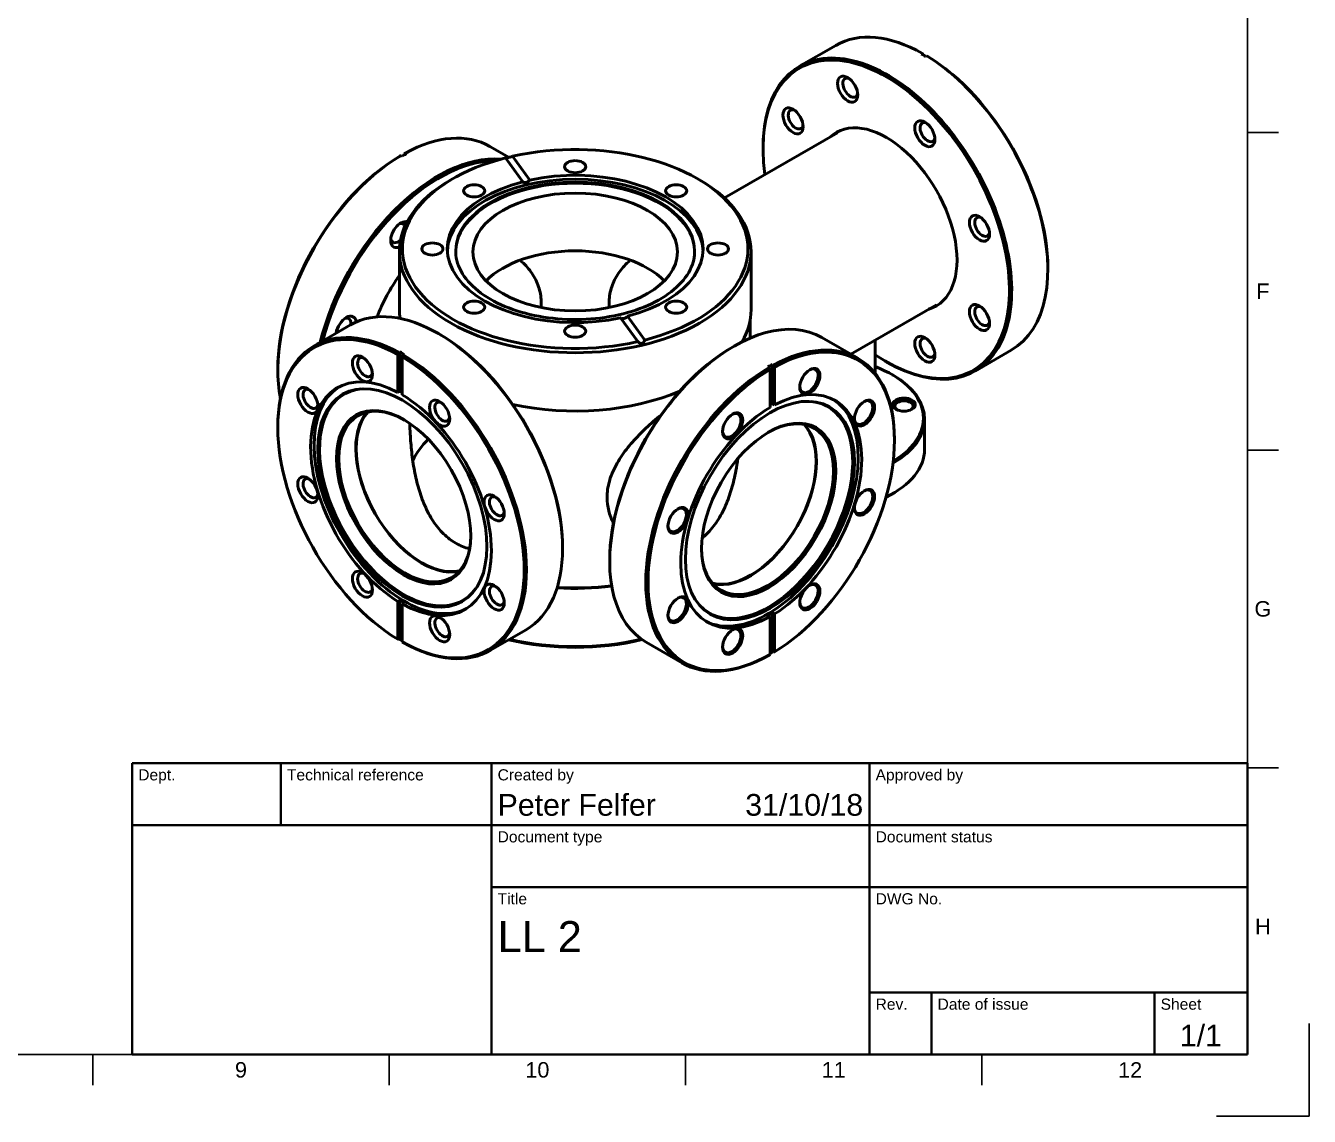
# Model space of a CAD drawing. Header units: millimetres. Extents: x 0 to 594, y 0 to 420.
# Drawn here: x 386.8 to 594, y 0 to 176 of the extents above; entities that cross this region are included whole.
import ezdxf
from ezdxf.enums import TextEntityAlignment as Align

# ---------------------------------------------------------------- set-up
doc = ezdxf.new("R2010")
doc.units = ezdxf.units.MM
doc.header["$LTSCALE"] = 0.75
for name, color, linetype, lineweight in [('Border', 7, 'Continuous', 25), ('TitleBlock', 7, 'Continuous', 35), ('Visible', 7, 'Continuous', 50), ('Visible Narrow', 7, 'Continuous', 25)]:
    doc.layers.add(name, color=color, linetype=linetype, lineweight=lineweight)
doc.styles.add('FusionTitle', font='')
doc.styles.get('FusionTitle').set_extended_font_data('Arial Unicode MS')

# ---------------------------------------------------------------- blocks, each defined once
blk = doc.blocks.new('ISO_TITLEBLOCK')
at = {"layer": 'TitleBlock'}
for p, q in [((0, 47), (-180, 47)), ((-180, 47), (-180, 0)), ((-156, 37), (-156, 47)), ((-122, 0), (-122, 47)), ((-61, 0), (-61, 47)), ((0, 0), (0, 47)), ((-180, 37), (0, 37)), ((-122, 27), (0, 27)), ((-61, 10), (0, 10)), ((-51, 0), (-51, 10)), ((-15, 0), (-15, 10)), ((-180, 0), (0, 0))]:
    blk.add_line(p, q, dxfattribs=at)
at = {"layer": 'TitleBlock', "style": 'FusionTitle'}
for s, p in [('Dept.', (-179, 46)), ('Technical reference', (-155, 46)), ('Created by', (-121, 46)), ('Approved by', (-60, 46)), ('Document type', (-121, 36)), ('Document status', (-60, 36)), ('Title', (-121, 26)), ('DWG No.', (-60, 26)), ('Rev.', (-60, 9)), ('Date of issue', (-50, 9)), ('Sheet', (-14, 9))]:
    blk.add_text(s, height=1.8, dxfattribs=at).set_placement(p, align=Align.TOP_LEFT)
for tag, p, height in [('DEPT', (-179, 38.5), 3.5), ('TECHNICAL_REFERENCE', (-155, 38.5), 3.5), ('CREATED_BY', (-121, 38.5), 3.5), ('APPROVED_BY', (-60, 38.5), 3.5), ('DOCUMENT_TYPE', (-121, 28.5), 3.5), ('DOCUMENT_STATUS', (-60, 28.5), 3.5), ('TITLE_1', (-121, 16.5), 5), ('TITLE_2', (-121, 9), 5), ('TITLE_3', (-121, 1.5), 5), ('DATE_OF_ISSUE', (-50, 1.5), 3.5)]:
    blk.add_attdef(tag, p, '', height=height, dxfattribs=at)
for tag, p in [('CREATED_DATE', (-62, 38.5)), ('APPROVED_DATE', (-1, 38.5))]:
    blk.add_attdef(tag, text='', height=3.5, dxfattribs=at).set_placement(p, align=Align.RIGHT)
for tag, height, p in [('DRAWING_NUMBER', 5, (-30.5, 16.6)), ('REV', 3.5, (-56, 3.1)), ('SHEET', 3.5, (-7.5, 3.1))]:
    blk.add_attdef(tag, text='', height=height, dxfattribs=at).set_placement(p, align=Align.MIDDLE)
blk = doc.blocks.new('ISO_A2_SHEET')
at = {"layer": 'Border'}
for p, q in [((584, 410), (584, 10)), ((584, 158.75), (589, 158.75)), ((584, 107.5), (589, 107.5)), ((584, 56.25), (589, 56.25)), ((594, 15), (594, 0)), ((20, 10), (584, 10)), ((397.6666, 10), (397.6666, 5)), ((445.4999, 10), (445.4999, 5)), ((493.3332, 10), (493.3332, 5)), ((541.1665, 10), (541.1665, 5)), ((579, 0), (594, 0))]:
    blk.add_line(p, q, dxfattribs=at)
at = {"layer": 'Border', "style": 'FusionTitle'}
for s, p in [('F', (586.5, 133.125)), ('G', (586.5, 81.875)), ('H', (586.5, 30.625)), ('9', (421.58325, 7.5)), ('10', (469.41655, 7.5)), ('11', (517.24985, 7.5)), ('12', (565.08315, 7.5))]:
    blk.add_text(s, height=2.5, dxfattribs=at).set_placement(p, align=Align.MIDDLE)

msp = doc.modelspace()

# ---------------------------------------------------------------- linework, layer by layer
at = {"layer": 'Visible', "extrusion": (0.707107, -0.407196, 0.578093)}
for p, q in [((517.574, 172.792), (511.74, 169.433)), ((531.381, 171.4), (531.557, 171.501)), ((531.734, 171.399), (531.557, 171.501)), ((531.734, 171.196), (531.734, 171.399)), ((532.264, 171.087), (532.088, 170.985)), ((532.264, 171.087), (532.441, 170.984)), ((499.614, 148.169), (517.845, 158.668)), ((448.119, 155.41), (447.942, 155.307)), ((448.119, 155.41), (448.296, 155.308)), ((461.748, 156.504), (464.846, 154.72)), ((505.836, 156.194), (505.836, 156.397)), ((447.235, 154.907), (447.412, 155.01)), ((447.588, 154.908), (447.412, 155.01)), ((447.942, 155.307), (447.942, 155.112)), ((467.071, 150.791), (464.3, 154.643)), ((465.409, 154.907), (468.179, 151.055)), ((455.733, 151.255), (455.378, 151.049)), ((495.306, 151.255), (495.66, 151.049)), ((447.144, 130.138), (447.144, 139.539)), ((503.894, 130.138), (503.894, 139.539)), ((551.798, 136.852), (551.798, 136.648)), ((519.98, 122.971), (533.814, 130.937)), ((485.63, 124.989), (482.859, 128.841)), ((483.968, 129.105), (486.738, 125.254)), ((503.769, 128.606), (503.769, 125.577)), ((433.428, 124.336), (439.262, 127.695)), ((453.676, 126.157), (453.5, 126.259)), ((521.145, 122.3), (515.312, 125.659)), ((523.91, 125.234), (523.91, 119.916)), ((447.058, 123.242), (446.881, 122.935)), ((446.881, 122.935), (446.881, 116.811)), ((447.058, 123.242), (447.235, 123.343)), ((447.235, 123.343), (447.235, 117.014)), ((447.588, 122.535), (447.765, 122.842)), ((447.588, 116.414), (447.588, 122.535)), ((447.942, 122.943), (447.765, 122.842)), ((500.898, 124.121), (501.074, 124.223)), ((545.894, 123.613), (540.061, 120.254)), ((427.524, 120.564), (427.524, 120.361)), ((506.809, 120.806), (506.632, 120.907)), ((506.809, 120.806), (506.985, 120.499)), ((506.985, 120.499), (506.985, 114.378)), ((507.339, 114.979), (507.339, 121.307)), ((507.339, 121.307), (507.516, 121.206)), ((507.693, 120.899), (507.516, 121.206)), ((507.693, 114.775), (507.693, 120.899)), ((525.647, 121.792), (525.823, 121.69)), ((526.69, 119.654), (526.832, 119.572)), ((447.235, 117.014), (446.881, 116.811)), ((507.693, 114.775), (507.339, 114.979)), ((531.91, 112.474), (531.91, 107.609)), ((427.524, 111.097), (427.524, 111.3)), ((527.05, 109.061), (527.05, 109.265)), ((526.69, 100.428), (526.832, 100.511)), ((473.486, 91.755), (473.486, 91.551)), ((481.088, 89.719), (481.088, 89.516)), ((446.881, 83.089), (447.235, 83.293)), ((446.881, 83.089), (446.881, 76.965)), ((447.235, 83.293), (447.235, 76.964)), ((447.942, 82.875), (447.588, 82.672)), ((447.588, 76.55), (447.588, 82.672)), ((506.985, 80.636), (506.632, 80.839)), ((507.339, 74.928), (507.339, 81.257)), ((507.339, 81.257), (507.693, 81.053)), ((507.693, 74.929), (507.693, 81.053)), ((506.985, 80.636), (506.985, 74.514)), ((446.881, 76.965), (447.058, 76.862)), ((447.235, 76.964), (447.058, 76.862)), ((461.748, 75.157), (467.582, 78.516)), ((447.765, 76.448), (447.588, 76.55)), ((492.825, 73.121), (486.992, 76.48)), ((507.516, 74.826), (507.339, 74.928)), ((507.516, 74.826), (507.693, 74.929)), ((506.985, 74.514), (506.809, 74.412))]:
    msp.add_line(p, q, dxfattribs=at)
at = {"layer": 'Visible'}
msp.add_arc((489.609, 99.851), 8.941, 180.10269, 207.69595, dxfattribs=at)
for centre, major_axis, ratio, start_param, end_param in [((531.734, 148.203), (-14.16, 24.589), 0.5780931, -0.7746538, 0), ((525.724, 144.741), (-14.035, 24.373), 0.5780931, 2.2668023, 7.2488274), ((531.557, 148.101), (-14.16, 24.589), 0.5780931, -0.8098993, -0.7746538), ((531.734, 148.203), (-14.16, 24.589), 0.5780931, 3.1415927, 5.4732861), ((519.921, 165.967), (-0.846, 1.469), 0.5780931, -0.6223836, 3.7639763), ((511.11, 160.853), (-0.846, 1.469), 0.5780931, -0.6223836, 3.7639763), ((532.382, 158.791), (-0.846, 1.469), 0.5780931, -0.6223836, 3.7639763), ((447.588, 131.915), (14.16, 24.589), 0.5780931, 0, 0.7570297), ((475.519, 139.948), (27.875, 0), 0.5758617, -1.1565709, 1.9419691), ((447.588, 131.915), (14.16, 24.589), 0.5780931, 0.7922751, 2.561702), ((453.599, 128.454), (14.035, 24.373), 0.5780931, 0.3195319, 2.022122), ((475.519, 139.948), (-27.875, 0), 0.5758617, -1.1565709, 1.9419691), ((447.765, 131.813), (14.16, 24.589), 0.5780931, 0.7570297, 0.7922751), ((475.519, 139.948), (20.637, 0), 0.5758617, -1.1490199, 1.934418), ((475.519, 153.222), (1.7, 0), 0.5758617, 1.5707963, 7.8539816), ((475.519, 139.948), (-20.638, 0), 0.5758617, -1.1490199, 1.934418), ((475.519, 139.305), (20.638, 0), 0.5758617, 0.0270664, 3.1145263), ((475.519, 139.458), (19.274, 0), 0.5758617, -0.0530135, 3.1946061), ((459.22, 149.334), (-1.7, 0), 0.5758617, -1.5707963, 4.712389), ((491.818, 149.334), (1.7, 0), 0.5758617, 1.5707963, 7.8539816), ((475.519, 139.458), (-16.5, 0), 0.5758617, -1.5707963, 4.712389), ((541.193, 143.529), (-0.846, 1.469), 0.5780931, -0.6223836, 3.7639763), ((446.94, 142.503), (0.846, 1.469), 0.5780931, -0.414977, 0.6223836), ((446.94, 142.503), (0.846, 1.469), 0.5780931, 2.5192091, 4.2584724), ((452.469, 139.948), (-1.7, 0), 0.5758617, -1.5707963, 4.712389), ((498.569, 139.948), (-1.7, 0), 0.5758617, -1.5707963, 4.712389), ((450.77, 130.082), (7.485, 12.999), 0.5780931, -0.9102734, -0.8834506), ((453.422, 103.106), (-14.16, 24.589), 0.5780931, 3.1415927, 6.2831853), ((459.22, 130.562), (1.7, 0), 0.5758617, 1.5707963, 7.8539816), ((491.818, 130.562), (-1.7, 0), 0.5758617, -1.5707963, 4.712389), ((541.193, 129.122), (-0.846, 1.469), 0.5780931, -0.6223836, 3.7639763), ((447.412, 99.645), (-14.035, 24.373), 0.5780931, -0.7567946, 2.3314584), ((438.129, 127.242), (0.846, 1.469), 0.5780931, -0.9316526, 0.6223836), ((501.152, 101.07), (14.16, 24.589), 0.5780931, 0, 3.1415927), ((475.519, 126.675), (1.7, 0), 0.5758617, 1.5707963, 7.8539816), ((507.162, 97.609), (14.035, 24.373), 0.5780931, 3.9517269, 7.0399799), ((532.382, 124.009), (-0.846, 1.469), 0.5780931, -0.6223836, 3.7639763), ((441.609, 120.87), (-0.846, 1.469), 0.5780931, -0.6223836, 3.7639763), ((447.412, 99.645), (-14.035, 24.373), 0.5780931, 2.3670172, 5.4908318), ((507.162, 97.609), (14.035, 24.373), 0.5780931, 0.7923535, 3.9161681), ((506.809, 97.812), (14.16, 24.589), 0.5780931, 0.7570297, 0.7922751), ((513.251, 118.669), (1.048, 1.82), 0.5780931, 2.4006335, 7.0241445), ((514.41, 112.637), (-17.3, 0), 0.5758617, 2.37344, 4.1310626), ((432.798, 115.757), (-0.846, 1.469), 0.5780931, -0.6223836, 3.7639763), ((447.765, 99.848), (-10.299, 17.884), 0.5780931, -0.7713503, -0.7471148), ((448.013, 99.991), (-7.523, 13.064), 0.5780931, -0.7791059, 3.9206985), ((454.07, 113.694), (-0.846, 1.469), 0.5780931, -0.6223836, 3.7639763), ((522.063, 113.556), (1.048, 1.82), 0.5780931, 2.4006335, 7.0241445), ((528.585, 114.566), (1.509, 0), 0.5758617, -0.6808379, 3.8224305), ((506.561, 97.955), (7.523, 13.064), 0.5780931, 2.3624868, 7.0622912), ((500.79, 111.493), (1.048, 1.82), 0.5780931, 2.4006335, 7.0241445), ((475.519, 101.523), (27.25, 0), 0.5758617, 2.6262158, 2.8646115), ((475.519, 101.523), (-27.25, 0), 0.5758617, 3.4185738, 3.4296162), ((514.41, 107.609), (-17.5, 0), 0.5758617, 2.2708166, 3.1415927), ((432.798, 101.349), (-0.846, 1.469), 0.5780931, -0.6223836, 3.7639763), ((462.881, 98.433), (-0.846, 1.469), 0.5780931, -0.6223836, 3.7639763), ((522.063, 99.148), (1.048, 1.82), 0.5780931, 2.4006335, 7.0241445), ((491.979, 96.232), (1.048, 1.82), 0.5780931, 2.4006335, 7.0241445), ((441.609, 86.088), (-0.846, 1.469), 0.5780931, -0.6223836, 3.7639763), ((462.881, 84.025), (-0.846, 1.469), 0.5780931, -0.6223836, 3.7639763), ((475.519, 101.523), (28.375, 0), 0.5758617, 4.609618, 4.921639), ((513.251, 83.887), (1.048, 1.82), 0.5780931, 2.4006335, 7.0241445), ((491.979, 81.824), (1.048, 1.82), 0.5780931, 2.4006335, 7.0241445), ((506.809, 97.812), (10.299, 17.884), 0.5780931, 3.9129429, 3.9614067), ((454.07, 78.912), (-0.846, 1.469), 0.5780931, -0.6223836, 3.7639763), ((500.79, 76.711), (1.048, 1.82), 0.5780931, 2.4006335, 7.0241445), ((447.765, 99.848), (-14.16, 24.589), 0.5780931, 2.3316934, 2.3493175), ((475.519, 92.122), (28.375, 0), 0.5758617, 4.3286755, 5.0985869)]:
    msp.add_ellipse(centre, major_axis=major_axis, ratio=ratio, start_param=start_param, end_param=end_param, dxfattribs=at)
at = {"layer": 'Visible', "extrusion": (-1e-16, -3e-16, -1)}
for centre, major_axis, ratio, start_param, end_param in [((525.901, 144.843), (-14.16, 24.589), 0.5780931, -0.7873319, 3.9289245), ((447.624, 99.767), (-9.631, 16.725), 0.5780931, -1.5707963, 4.712389), ((506.738, 97.853), (7.648, 13.28), 0.5780931, 1.5707963, 7.8539816), ((503.803, 99.543), (7.485, 12.999), 0.5780931, 0.170662, 2.9709307), ((475.519, 101.523), (-28.25, 0), 0.5758617, 4.5026471, 4.814833), ((475.519, 91.713), (-27.875, 0), 0.5758617, 4.3148774, 5.1080171), ((506.809, 97.812), (14.16, 24.589), 0.5780931, 2.3316934, 2.3493175)]:
    msp.add_ellipse(centre, major_axis=major_axis, ratio=ratio, start_param=start_param, end_param=end_param, dxfattribs=at)
at = {"layer": 'Visible', "extrusion": (-3e-16, -3e-16, -1)}
for centre, major_axis, ratio, start_param, end_param in [((531.911, 148.304), (-14.035, 24.373), 0.5780931, 0.8101343, 2.3542608), ((475.519, 130.138), (-28.375, 0), 0.5758617, 4.0737234, 5.0755632)]:
    msp.add_ellipse(centre, major_axis=major_axis, ratio=ratio, start_param=start_param, end_param=end_param, dxfattribs=at)
at = {"layer": 'Visible', "extrusion": (-2e-16, -4e-16, -1)}
for centre, start_param, end_param in [((519.493, 165.72), 4.712389, 10.9955743), ((531.954, 158.545), -1.5707963, 4.712389), ((540.766, 143.283), -1.5707963, 4.712389), ((531.954, 123.762), -1.5707963, 4.712389)]:
    msp.add_ellipse(centre, major_axis=(-1.148, 1.993), ratio=0.5780931, start_param=start_param, end_param=end_param, dxfattribs=at)
at = {"layer": 'Visible', "extrusion": (-2e-16, -3e-16, -1)}
for centre, major_axis, ratio, start_param, end_param in [((510.682, 160.607), (-1.148, 1.993), 0.5780931, -1.5707963, 4.712389), ((475.519, 130.138), (-28.375, 0), 0.5758617, 3.1415927, 3.4642385), ((447.412, 99.645), (-10.299, 17.884), 0.5780931, 3.9614067, 7.0303001), ((447.412, 99.645), (-10.299, 17.884), 0.5780931, 0.7955786, 3.9129429), ((522.204, 113.474), (1.148, 1.993), 0.5780931, 1.5707963, 7.8539816), ((450.77, 101.579), (-7.485, 12.999), 0.5780931, 3.3122546, 6.1125233)]:
    msp.add_ellipse(centre, major_axis=major_axis, ratio=ratio, start_param=start_param, end_param=end_param, dxfattribs=at)
at = {"layer": 'Visible', "extrusion": (1e-16, -2e-16, -1)}
for centre, major_axis, start_param, end_param in [((525.724, 144.741), (-8.059, 13.995), -0.136399, 3.2779916), ((447.836, 99.889), (-7.648, 13.28), 4.712389, 10.9955743)]:
    msp.add_ellipse(centre, major_axis=major_axis, ratio=0.5780931, start_param=start_param, end_param=end_param, dxfattribs=at)
at = {"layer": 'Visible', "extrusion": (-2e-16, -2e-16, -1)}
for centre, major_axis, ratio, start_param, end_param in [((447.412, 132.017), (14.035, 24.373), 0.5780931, 3.9289245, 5.4908318), ((475.519, 130.138), (-16.5, 0), 0.5758617, 0.5125941, 2.6289986), ((506.985, 97.71), (14.16, 24.589), 0.5780931, 2.3669389, 5.4909102), ((514.41, 112.474), (-17.5, 0), 0.5758617, 2.360047, 3.9249454), ((492.12, 81.743), (1.148, 1.993), 0.5780931, 1.5707963, 7.8539816)]:
    msp.add_ellipse(centre, major_axis=major_axis, ratio=ratio, start_param=start_param, end_param=end_param, dxfattribs=at)
at = {"layer": 'Visible', "extrusion": (-1e-16, -4e-16, -1)}
for centre, major_axis, start_param, end_param in [((453.422, 128.555), (14.16, 24.589), 4.2487662, 6.0238873), ((506.985, 97.71), (14.16, 24.589), -0.7570297, 0.7873319), ((432.37, 101.103), (-1.148, 1.993), 4.712389, 10.9955743)]:
    msp.add_ellipse(centre, major_axis=major_axis, ratio=0.5780931, start_param=start_param, end_param=end_param, dxfattribs=at)
at = {"layer": 'Visible', "extrusion": (-3e-16, -2e-16, -1)}
for centre, major_axis, ratio, start_param, end_param in [((475.519, 139.539), (28.375, 0), 0.5758617, -0.7815456, 3.9231383), ((447.368, 142.257), (1.148, 1.993), 0.5780931, 2.478439, 6.171947), ((506.606, 97.929), (10.299, 17.884), 0.5780931, 0.0269099, 3.1146828)]:
    msp.add_ellipse(centre, major_axis=major_axis, ratio=ratio, start_param=start_param, end_param=end_param, dxfattribs=at)
at = {"layer": 'Visible', "extrusion": (3e-16, -3e-16, -1)}
msp.add_ellipse((453.599, 128.454), major_axis=(8.059, 13.995), ratio=0.5780931, start_param=4.4272394, end_param=4.8990204, dxfattribs=at)
at = {"layer": 'Visible', "extrusion": (0, -3e-16, -1)}
for centre, major_axis, start_param, end_param in [((540.766, 128.876), (-1.148, 1.993), 4.712389, 10.9955743), ((447.765, 99.848), (-14.16, 24.589), 0.7570297, 0.7922751), ((506.738, 97.853), (9.577, 16.63), -0.2501653, 3.3917579), ((506.809, 97.812), (10.299, 17.884), -0.7713503, -0.7471148)]:
    msp.add_ellipse(centre, major_axis=major_axis, ratio=0.5780931, start_param=start_param, end_param=end_param, dxfattribs=at)
at = {"layer": 'Visible', "extrusion": (-3e-16, -4e-16, -1)}
for centre, major_axis, start_param, end_param in [((447.588, 99.746), (-14.16, 24.589), -0.7873319, 0.7570297), ((447.588, 99.746), (-14.16, 24.589), 0.7922751, 3.9162464), ((503.803, 99.543), (7.523, 13.064), 0.1836103, 2.9579823), ((513.393, 83.805), (1.148, 1.993), 1.5707963, 7.8539816)]:
    msp.add_ellipse(centre, major_axis=major_axis, ratio=0.5780931, start_param=start_param, end_param=end_param, dxfattribs=at)
at = {"layer": 'Visible', "extrusion": (-2e-16, -1e-16, -1)}
for centre, major_axis, start_param, end_param in [((438.557, 126.995), (1.148, 1.993), 4.085789, 6.9475223), ((507.162, 97.609), (10.299, 17.884), -0.7471148, 2.3217786), ((507.162, 97.609), (10.299, 17.884), 2.3702424, 5.4876067)]:
    msp.add_ellipse(centre, major_axis=major_axis, ratio=0.5780931, start_param=start_param, end_param=end_param, dxfattribs=at)
at = {"layer": 'Visible', "extrusion": (-1e-16, -1e-16, -1)}
msp.add_ellipse((475.519, 130.138), major_axis=(28.375, 0), ratio=0.5758617, start_param=3.0555339, end_param=3.1415927, dxfattribs=at)
at = {"layer": 'Visible', "extrusion": (0, -1e-16, -1)}
for centre, major_axis, start_param, end_param in [((453.599, 103.207), (-14.035, 24.373), 0.7873319, 2.3542608), ((453.642, 78.665), (-1.148, 1.993), 4.712389, 10.9955743)]:
    msp.add_ellipse(centre, major_axis=major_axis, ratio=0.5780931, start_param=start_param, end_param=end_param, dxfattribs=at)
at = {"layer": 'Visible', "extrusion": (1e-16, -1e-16, -1)}
msp.add_ellipse((441.181, 120.624), major_axis=(-1.148, 1.993), ratio=0.5780931, start_param=-1.5707963, end_param=4.712389, dxfattribs=at)
at = {"layer": 'Visible', "extrusion": (-4e-16, -2e-16, -1)}
msp.add_ellipse((500.975, 101.171), major_axis=(14.035, 24.373), ratio=0.5780931, start_param=3.9289245, end_param=5.4958534, dxfattribs=at)
at = {"layer": 'Visible', "extrusion": (-1e-16, 0, -1)}
for centre in [(513.393, 118.588), (522.204, 99.067), (492.12, 96.15), (500.932, 76.629)]:
    msp.add_ellipse(centre, major_axis=(1.148, 1.993), ratio=0.5780931, start_param=1.5707963, end_param=7.8539816, dxfattribs=at)
at = {"layer": 'Visible', "extrusion": (-3e-16, -5e-16, -1)}
for centre, start_param, end_param in [((432.37, 115.51), -1.5707963, 4.712389), ((453.642, 113.448), 4.712389, 10.9955743), ((441.181, 85.841), -1.5707963, 4.712389), ((462.453, 83.779), 4.712389, 10.9955743)]:
    msp.add_ellipse(centre, major_axis=(-1.148, 1.993), ratio=0.5780931, start_param=start_param, end_param=end_param, dxfattribs=at)
at = {"layer": 'Visible', "extrusion": (0, -2e-16, -1)}
for centre, major_axis, ratio, start_param, end_param in [((447.968, 99.965), (-10.299, 17.884), 0.5780931, 3.1685026, 6.2562754), ((462.453, 98.186), (-1.148, 1.993), 0.5780931, 4.712389, 10.9955743), ((514.41, 107.446), (-17.3, 0), 0.5758617, 3.9231383, 4.0028991)]:
    msp.add_ellipse(centre, major_axis=major_axis, ratio=ratio, start_param=start_param, end_param=end_param, dxfattribs=at)
at = {"layer": 'Visible', "extrusion": (-1e-16, -2e-16, -1)}
msp.add_ellipse((447.836, 99.889), major_axis=(-9.577, 16.63), ratio=0.5780931, start_param=2.8914274, end_param=6.5333506, dxfattribs=at)
at = {"layer": 'Visible', "extrusion": (-3e-16, -1e-16, -1)}
msp.add_ellipse((506.95, 97.731), major_axis=(9.631, 16.725), ratio=0.5780931, start_param=1.5707963, end_param=7.8539816, dxfattribs=at)
at = {"layer": 'Visible', "extrusion": (-2e-16, -3e-16, -1)}
msp.add_ellipse((528.585, 114.824), major_axis=(1.825, 0), ratio=0.5758617, dxfattribs=at)
at = {"layer": 'Visible', "extrusion": (2e-16, -1e-16, -1)}
msp.add_ellipse((450.77, 101.579), major_axis=(-7.523, 13.064), ratio=0.5780931, start_param=3.325203, end_param=6.099575, dxfattribs=at)
at = {"layer": 'Visible', "extrusion": (-4e-16, 0, -1)}
msp.add_ellipse((500.932, 111.412), major_axis=(1.148, 1.993), ratio=0.5780931, start_param=1.5707963, end_param=7.8539816, dxfattribs=at)
at = {"layer": 'Visible', "extrusion": (-4e-16, -3e-16, -1)}
msp.add_ellipse((447.765, 99.848), major_axis=(-10.299, 17.884), ratio=0.5780931, start_param=3.9129429, end_param=3.9614067, dxfattribs=at)
at = {"layer": 'Visible', "extrusion": (-4.294e-13, -1.5855e-12, -1)}
msp.add_open_spline([(465.409, 154.907), (465.381, 154.896), (465.352, 154.885), (465.243, 154.843), (465.147, 154.81), (464.994, 154.762), (464.941, 154.746), (464.838, 154.718), (464.786, 154.704), (464.688, 154.681), (464.641, 154.671), (464.555, 154.654), (464.515, 154.648), (464.411, 154.634), (464.361, 154.633), (464.318, 154.638), (464.308, 154.64), (464.3, 154.643)], degree=3, knots=[0.13094384, 0.13094384, 0.13094384, 0.13094384, 0.15480098, 0.15480098, 0.21842451, 0.21842451, 0.25023627, 0.25023627, 0.28204804, 0.28204804, 0.3138598, 0.3138598, 0.34567157, 0.34567157, 0.40929509, 0.40929509, 0.43315224, 0.43315224, 0.43315224, 0.43315224], dxfattribs=at)
at = {"layer": 'Visible', "extrusion": (-5.831e-13, -9.946e-13, -1)}
msp.add_open_spline([(468.179, 151.055), (468.159, 151.027), (468.137, 151.001), (468.052, 150.907), (467.973, 150.842), (467.802, 150.741), (467.709, 150.703), (467.535, 150.662), (467.442, 150.655), (467.272, 150.675), (467.195, 150.703), (467.112, 150.756), (467.09, 150.773), (467.071, 150.791)], degree=3, knots=[0.09217376, 0.09217376, 0.09217376, 0.09217376, 0.11301668, 0.11301668, 0.16952502, 0.16952502, 0.22603336, 0.22603336, 0.2825417, 0.2825417, 0.33905004, 0.33905004, 0.35989297, 0.35989297, 0.35989297, 0.35989297], dxfattribs=at)
at = {"layer": 'Visible'}
for points, knots in [([(456.262, 138.965), (456.388, 137.782), (456.848, 136.611), (458.387, 134.413), (459.464, 133.386), (462.124, 131.58), (463.706, 130.801), (467.217, 129.567), (469.146, 129.113), (473.155, 128.577), (475.234, 128.495), (479.333, 128.712), (481.352, 129.01), (485.124, 129.957), (486.877, 130.606), (489.938, 132.186), (491.246, 133.117), (493.288, 135.168), (494.02, 136.287), (494.605, 137.945), (494.722, 138.454), (494.777, 138.965)], [2.4178586, 2.4178586, 2.4178586, 2.4178586, 2.7394707, 2.7394707, 3.0596435, 3.0596435, 3.3792189, 3.3792189, 3.6988137, 3.6988137, 4.0184785, 4.0184785, 4.3381572, 4.3381572, 4.6577866, 4.6577866, 4.9773451, 4.9773451, 5.2971189, 5.2971189, 5.436123, 5.436123, 5.436123, 5.436123]), ([(470.039, 131.202), (470.039, 131.993), (469.927, 132.791), (469.474, 134.333), (469.133, 135.077), (468.267, 136.452), (467.741, 137.083), (466.974, 137.807), (466.786, 137.972), (466.593, 138.129)], [9.2722102, 9.2722102, 9.2722102, 9.2722102, 9.8529605, 9.8529605, 10.4337108, 10.4337108, 11.0144611, 11.0144611, 11.1959044, 11.1959044, 11.1959044, 11.1959044]), ([(480.999, 131.202), (480.999, 131.993), (481.111, 132.791), (481.565, 134.333), (481.905, 135.077), (482.771, 136.452), (483.297, 137.083), (484.064, 137.807), (484.252, 137.972), (484.445, 138.129)], [9.2722102, 9.2722102, 9.2722102, 9.2722102, 9.8529605, 9.8529605, 10.4337108, 10.4337108, 11.0144611, 11.0144611, 11.1959044, 11.1959044, 11.1959044, 11.1959044]), ([(482.859, 128.841), (482.879, 128.822), (482.901, 128.805), (482.986, 128.749), (483.065, 128.719), (483.237, 128.696), (483.33, 128.702), (483.504, 128.744), (483.596, 128.782), (483.766, 128.887), (483.843, 128.953), (483.927, 129.049), (483.948, 129.077), (483.968, 129.105)], [-0.35989297, -0.35989297, -0.35989297, -0.35989297, -0.33905004, -0.33905004, -0.2825417, -0.2825417, -0.22603336, -0.22603336, -0.16952502, -0.16952502, -0.11301668, -0.11301668, -0.09217376, -0.09217376, -0.09217376, -0.09217376]), ([(485.63, 124.989), (485.657, 124.959), (485.686, 124.93), (485.795, 124.833), (485.891, 124.77), (486.044, 124.716), (486.097, 124.705), (486.201, 124.697), (486.252, 124.701), (486.35, 124.725), (486.397, 124.744), (486.484, 124.797), (486.523, 124.831), (486.628, 124.946), (486.678, 125.044), (486.721, 125.177), (486.73, 125.215), (486.738, 125.254)], [-0.43315224, -0.43315224, -0.43315224, -0.43315224, -0.40929509, -0.40929509, -0.34567157, -0.34567157, -0.3138598, -0.3138598, -0.28204804, -0.28204804, -0.25023627, -0.25023627, -0.21842451, -0.21842451, -0.15480098, -0.15480098, -0.13094384, -0.13094384, -0.13094384, -0.13094384]), ([(489.361, 113.148), (488.941, 112.807), (488.525, 112.457), (487.306, 111.392), (486.53, 110.661), (485.113, 109.201), (484.42, 108.419), (483.158, 106.789), (482.59, 105.939), (481.652, 104.207), (481.283, 103.322), (480.791, 101.559), (480.668, 100.681), (480.668, 99.835)], [-3.4093321, -3.4093321, -3.4093321, -3.4093321, -3.1007737, -3.1007737, -2.4830418, -2.4830418, -1.8622814, -1.8622814, -1.2415209, -1.2415209, -0.6207605, -0.6207605, 0, 0, 0, 0]), ([(458.468, 91.57), (458.458, 91.573), (458.447, 91.575), (457.669, 91.774), (456.932, 92.079), (455.569, 92.864), (454.906, 93.365), (453.672, 94.567), (453.101, 95.267), (452.082, 96.813), (451.632, 97.659), (450.86, 99.425), (450.537, 100.345), (450.002, 102.173), (449.772, 103.149), (449.396, 105.143), (449.248, 106.162), (449.024, 108.164), (448.947, 109.148), (448.866, 110.673), (448.845, 111.246), (448.835, 111.789)], [4.0496855, 4.0496855, 4.0496855, 4.0496855, 4.0578291, 4.0578291, 4.6361051, 4.6361051, 5.2143811, 5.2143811, 5.792657, 5.792657, 6.370933, 6.370933, 6.949209, 6.949209, 7.5299593, 7.5299593, 8.1107096, 8.1107096, 8.6914599, 8.6914599, 9.0631635, 9.0631635, 9.0631635, 9.0631635]), ([(501.775, 106.132), (501.685, 105.468), (501.578, 104.802), (501.266, 103.149), (501.036, 102.173), (500.502, 100.345), (500.178, 99.425), (499.406, 97.659), (498.956, 96.813), (497.937, 95.267), (497.366, 94.567), (496.504, 93.727), (496.252, 93.504), (495.994, 93.297)], [10.6320566, 10.6320566, 10.6320566, 10.6320566, 11.0144611, 11.0144611, 11.5952114, 11.5952114, 12.1734874, 12.1734874, 12.7517634, 12.7517634, 13.3300393, 13.3300393, 13.5599001, 13.5599001, 13.5599001, 13.5599001])]:
    msp.add_open_spline(points, degree=3, knots=knots, dxfattribs=at)
at = {"layer": 'Visible', "extrusion": (-2.25548e-11, -4.521e-13, -1)}
msp.add_open_spline([(470.01, 130.501), (470.03, 130.737), (470.039, 130.971), (470.039, 131.202)], degree=3, dxfattribs=at)
at = {"layer": 'Visible'}
msp.add_open_spline([(481.028, 130.501), (481.009, 130.737), (480.999, 130.971), (480.999, 131.202)], degree=3, dxfattribs=at)
at = {"layer": 'Visible Narrow'}
for centre, major_axis, start_param, end_param in [((475.519, 139.65), (-19.294, 0), 3.0799285, 6.3448494), ((475.519, 139.685), (-19.361, 0), -1.5707963, 4.712389)]:
    msp.add_ellipse(centre, major_axis=major_axis, ratio=0.5758617, start_param=start_param, end_param=end_param, dxfattribs=at)

# ---------------------------------------------------------------- block references
at = {"layer": 'Border'}
msp.add_blockref('ISO_A2_SHEET', (0, 0), dxfattribs=at)
at = {"layer": 'TitleBlock'}
msp.add_blockref('ISO_TITLEBLOCK', (584, 10), dxfattribs=at).add_auto_attribs({'CREATED_DATE': '31/10/18', 'SHEET': '1/1', 'TITLE_1': 'LL 2', 'CREATED_BY': 'Peter Felfer'})

doc.saveas('drawing.dxf')
